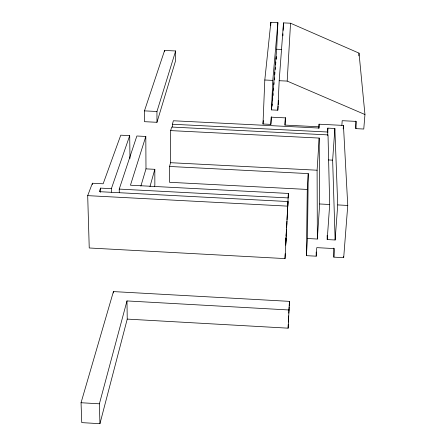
<?xml version="1.0" encoding="UTF-8"?>
<svg xmlns="http://www.w3.org/2000/svg" width="446" height="446" viewBox="0 0 446 446"><rect width="100%" height="100%" fill="white"/><g stroke="black" fill="none" stroke-linecap="round" stroke-linejoin="round"><path stroke-width="0.67" d="M164.602 51.747L164.607 50.443L175.64 50.972L175.579 60.74L156.964 122.299L144.515 121.68L144.448 110.87L164.607 50.443M327.576 132.267L327.855 128.136L334.868 128.487L337.717 204.915L335.13 239.987L327.219 239.563L329.689 204.497L328.016 134.893L171.654 127.049L170.684 130.606L170.539 162.695L169.575 166.47L169.508 182.286L307.277 189.444L306.396 255.658L316.203 256.188L316.772 247.641L334.5 248.595L333.87 257.147L343.693 257.676L347.757 205.444L343.453 125.426L319.063 124.2L318.801 128.348M172.401 127.004L172.418 124.239L173.36 120.766L319.091 128.047L319.063 124.2M306.396 255.658L307.461 238.51L308.242 173.6L169.575 166.47M288.122 328.172L289.454 301.362L113.423 291.589L81.049 402.732L81.752 422.613L99.932 423.7L127.233 319.102L288.122 328.172L288.272 324.125M288.345 322.096L288.64 315.93M271.48 116.807L270.839 124.395L262.989 123.999L264.807 80.007L270.85 22.3L277.88 22.629L276.671 49.216L271.486 109.894L277.802 110.207L278.103 106.07M270.7 25.779L270.85 22.3M270.839 124.395L271.162 117.164L285.34 117.872L284.977 125.097L318.851 126.792M271.486 109.894L272.796 80.391L277.88 22.629M276.225 59.045L276.28 57.74M129.976 158.391L129.702 135.64L120.766 135.188L103.138 183.791L92.394 183.234L87.695 195.643L89.239 247.987L285.016 258.591L285.239 253.702M285.663 244.408L285.986 237.69M285.691 245.166L286.02 237.941L285.669 244.43M286.148 236.57L286.499 229.367M286.561 227.454L286.739 223.513L286.561 226.886M129.702 135.64L111.372 188.68L100.567 188.117L99.28 191.668L288.005 201.547L287.798 206.147L87.695 195.643M119.227 189.093L136.861 136.002L145.809 136.454L130.444 185.213L288.367 193.441L288.166 197.918L119.227 189.093L119.288 192.572M277.802 110.207L279.19 80.704L283.505 22.891L290.547 23.22L359.019 53.13L364.951 114.522L363.763 129.033L355.869 128.638L355.284 121.056M282.892 35.847L282.987 33.801M283.149 30.389L283.505 22.891M286.098 235.661L286.416 229.59M286.572 227.995L286.934 221.16M287.007 219.794L288.367 193.441M285.016 258.591L288.005 201.547M288.796 313.153L289.147 306.909M289.225 305.521L289.454 301.362M364.951 114.522L287.185 81.088L290.547 23.22M284.977 125.097L285.412 117.499M307.277 189.444L308.242 173.6M307.461 238.51L317.34 239.034L317.1 170.216L319.169 138.07L170.684 130.606M317.34 239.034L319.659 203.973L319.169 138.07M327.71 135.489L327.855 128.136M335.13 239.987L332.644 160.159L334.868 128.487M278.209 104.687L278.51 100.551M341.859 125.298L342.193 120.693L356.438 121.401L355.869 128.638M343.197 128.883L343.453 125.426M358.807 55.889L359.019 53.13M272.099 106.131L272.272 104.063M272.567 100.612L272.74 98.544M272.974 95.784L273.153 93.716M273.443 90.265L273.621 88.196M273.911 84.751L274.089 82.677M274.323 79.918L274.496 77.849M274.792 74.404L274.965 72.336M275.199 69.576L275.377 67.508M275.611 64.748L275.845 61.988M276.08 59.229L276.314 56.469M262.989 123.999L263.33 120.554M99.932 423.7L99.397 403.814L126.982 300.933L289.142 309.981M154.489 186.551L154.857 185.213L154.823 169.318L145.987 168.867L140.88 186.071M149.968 186.59L154.823 169.318M156.964 122.299L156.953 111.489L175.64 50.972M276.671 49.216L281.621 49.45M264.807 80.007L272.796 80.391M279.19 80.704L287.185 81.088M144.448 110.87L156.953 111.489M172.418 124.239L327.944 132.027M328.485 159.947L332.644 160.159M170.539 162.695L317.1 170.216M319.659 203.973L329.689 204.497M337.717 204.915L347.757 205.444M81.049 402.732L99.397 403.814M343.632 256.288L343.693 257.676M333.608 248.093L333.87 257.147M92.394 183.234L92.434 184.627M100.567 188.117L100.673 192.293M327.141 235.41L327.219 239.563M111.372 188.68L111.439 192.165M113.423 291.589L113.451 292.972M126.982 300.933L127.233 319.102M145.809 136.454L145.987 168.867M316.197 252.018L316.203 256.188"/></g></svg>
